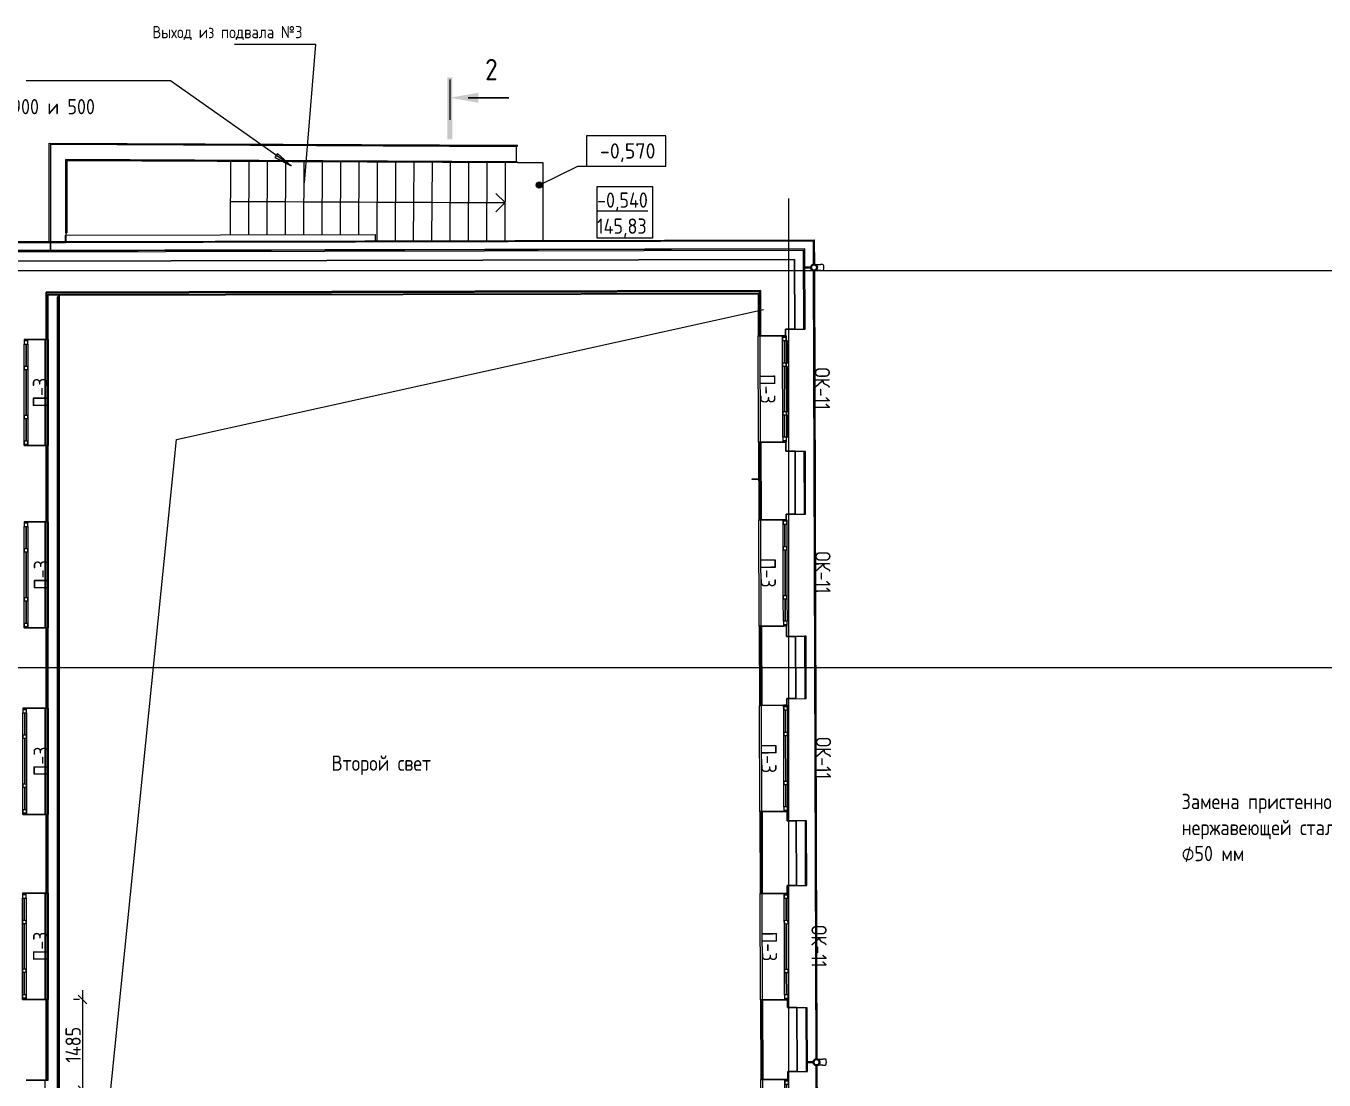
# Model space of a CAD drawing. Header units: millimetres. Extents: x 504091 to 2165846, y 135022 to 442887.
# Drawn here: x 1418201 to 1439468, y 334609 to 351869 of the extents above; entities that cross this region are included whole.
import ezdxf

# ---------------------------------------------------------------- set-up
doc = ezdxf.new("R2010")
doc.units = ezdxf.units.MM
doc.linetypes.add('ADSK_Линия сетки', pattern=[25, 20, -2.5, 0, -2.5])
doc.linetypes.add('осеваяX2', pattern=[4, 2.5, -0.5, 0.5, -0.5])
doc.layers.get('Defpoints').update_dxf_attribs({"color": 255})
for name, color, linetype, lineweight in [('_ Окна', 7, 'Continuous', 30), ('Аннотация', 7, 'Continuous', 9), ('Лестницы', 7, 'Continuous', 18), ('Марки окон', 7, 'Continuous', 20), ('Обобщенные модели', 7, 'Continuous', 18), ('Окна', 7, 'Continuous', 18), ('Оси', 165, 'осеваяX2', 13), ('отметки', 7, 'Continuous', 20), ('Перекрытие', 7, 'Continuous', 18), ('размеры', 7, 'Continuous', 9), ('Разрезы', 7, 'Continuous', 9), ('Стены внутренние', 7, 'Continuous', 18), ('Стены наружные', 7, 'Continuous', 18), ('Стены несущие', 7, 'Continuous', 30), ('Стены отделка', 7, 'Continuous', 30), ('Стены штриховка', 7, 'Continuous', 18), ('Стрелки вверх', 7, 'Continuous', 18)]:
    doc.layers.add(name, color=color, linetype=linetype, lineweight=lineweight)
doc.layers.add('Линии', color=7, linetype='Continuous', lineweight=9, true_color=0x00a600)
doc.styles.add('GOST Common_1', font='GOST_Common.ttf', dxfattribs={"width": 0.9, "height": 250})
doc.styles.add('GOST Common_2', font='GOST_Common.ttf', dxfattribs={"width": 0.9, "height": 200})
doc.styles.add('GOST Common_3', font='GOST_Common.ttf', dxfattribs={"height": 250})
doc.styles.add('GOST Common_4', font='GOST_Common.ttf', dxfattribs={"width": 0.9, "height": 200})
doc.styles.add('GOST Common_6', font='GOST_Common.ttf', dxfattribs={"width": 0.9, "height": 200})
doc.dimstyles.new('ADSK_Основной_2_5_мм_Округление_до_1_мм', dxfattribs={"dimscale": 304.8, "dimtxt": 251.428749, "dimasz": 0.463911, "dimexe": 0.492126, "dimexo": 0.492126, "dimgap": 0.098425, "dimtad": 1, "dimdec": 0, "dimdsep": 46, "dimtxsty": 'GOST Common_1', "dimblk1": 'OBLIQUE', "dimblk2": 'OBLIQUE', "dimsah": 1, "dimcen": 0.09, "dimdle": 0.492126, "dimazin": 2, "dimtfac": 1, "dimtdec": 4, "dimtix": 1, "dimtmove": 0, "dimatfit": 3, "dimfxl": 0, "dimtvp": 1, "dimtolj": 1, "dimtzin": 0, "dimlwd": 20, "dimlwe": 20, "dimarcsym": 0})

# ---------------------------------------------------------------- blocks, each defined once
blk = doc.blocks.new('Водосток - Тип 1 _карниз больше 490мм_-5200668-План 1-го этажа')
at = {"layer": 'Обобщенные модели', "lineweight": 9}
h = blk.add_hatch(dxfattribs=at)
h.set_pattern_fill('FP_15', color=256, style=0, pattern_type=2)
h.set_pattern_definition([(134.822, (43120.95, -30935.79), (-106.395, -105.736), [])])
h.paths.add_polyline_path([(174, 149), (174, 171), (164, 191), (147, 205), (125, 210), (102, 204), (86, 191), (76, 171), (76, 149), (86, 129), (103, 115), (125, 110), (147, 115), (164, 129), (172, 145)])
at = {"layer": 'Обобщенные модели'}
for p, q in [((75, 306), (75, 264)), ((175, 264), (175, 306)), ((120, 109), (120, 10)), ((130, 10), (130, 109))]:
    blk.add_line(p, q, dxfattribs=at)
at = {"layer": 'Обобщенные модели', "flags": 128}
for points in [[(75, 173), (75, 174), (75, 177), (75, 180), (75, 183), (75, 186), (75, 190), (75, 193), (75, 197), (75, 201), (75, 205), (75, 210), (75, 214), (75, 219), (75, 224), (75, 229), (75, 234), (75, 239), (75, 245), (75, 250), (75, 256), (75, 261), (75, 264)], [(175, 264), (175, 258), (175, 252), (175, 247), (175, 242), (175, 236), (175, 231), (175, 226), (175, 221), (175, 216), (175, 212), (175, 207), (175, 203), (175, 199), (175, 195), (175, 191), (175, 188), (175, 184), (175, 181), (175, 178), (175, 175), (175, 173)]]:
    blk.add_lwpolyline(points, dxfattribs=at)
at = {"layer": 'Обобщенные модели'}
for start, end in [(90, 270), (270, 90)]:
    blk.add_arc((125, 160), 52, start, end, dxfattribs=at)
at = {"layer": 'Обобщенные модели', "lineweight": 40}
for start, end in [(90, 270), (270, 90)]:
    blk.add_arc((125, 160), 50, start, end, dxfattribs=at)
at = {"layer": 'Обобщенные модели'}
for start_param, end_param in [(4.712389, 6.283185), (3.141593, 4.712389)]:
    blk.add_ellipse((125, 306), major_axis=(-50, 0), ratio=0.309017, start_param=start_param, end_param=end_param, dxfattribs=at)
blk = doc.blocks.new('Водосток - Тип 1 _карниз больше 490мм_-5200714-План 1-го этажа')
at = {"layer": 'Обобщенные модели'}
for p, q in [((75, 306), (75, 264)), ((175, 264), (175, 306)), ((120, 109), (120, 10)), ((130, 10), (130, 109))]:
    blk.add_line(p, q, dxfattribs=at)
at = {"layer": 'Обобщенные модели', "flags": 128}
for points in [[(75, 173), (75, 174), (75, 177), (75, 180), (75, 183), (75, 186), (75, 190), (75, 193), (75, 197), (75, 201), (75, 205), (75, 210), (75, 214), (75, 219), (75, 224), (75, 229), (75, 234), (75, 239), (75, 245), (75, 250), (75, 256), (75, 261), (75, 264)], [(175, 264), (175, 258), (175, 252), (175, 247), (175, 242), (175, 236), (175, 231), (175, 226), (175, 221), (175, 216), (175, 212), (175, 207), (175, 203), (175, 199), (175, 195), (175, 191), (175, 188), (175, 184), (175, 181), (175, 178), (175, 175), (175, 173)]]:
    blk.add_lwpolyline(points, dxfattribs=at)
at = {"layer": 'Обобщенные модели'}
for start, end in [(90, 270), (270, 90)]:
    blk.add_arc((125, 160), 52, start, end, dxfattribs=at)
at = {"layer": 'Обобщенные модели', "lineweight": 40}
for start, end in [(90, 270), (270, 90)]:
    blk.add_arc((125, 160), 50, start, end, dxfattribs=at)
at = {"layer": 'Обобщенные модели'}
for start_param, end_param in [(4.712389, 6.283185), (3.141593, 4.712389)]:
    blk.add_ellipse((125, 306), major_axis=(-50, 0), ratio=0.309017, start_param=start_param, end_param=end_param, dxfattribs=at)
blk = doc.blocks.new('окно трехпол с фрамугой - 1700-2240_h___нов_ ок-11-2595391-План 1-го этажа')
at = {"layer": '_ Окна', "lineweight": 18}
for p, q in [((-870, 80), (-870, 140)), ((-870, 140), (-790, 140)), ((-790, 80), (-870, 80)), ((-790, 140), (-790, 80)), ((-430, 80), (-430, 140)), ((-430, 140), (-370, 140)), ((-370, 80), (-430, 80)), ((-370, 140), (-370, 80)), ((370, 80), (370, 140)), ((370, 140), (430, 140)), ((430, 80), (370, 80)), ((430, 140), (430, 80)), ((790, 140), (790, 80)), ((870, 140), (790, 140)), ((790, 80), (870, 80)), ((870, 80), (870, 140))]:
    blk.add_line(p, q, dxfattribs=at)
at = {"layer": '_ Окна'}
for p, q in [((-850, 80), (-850, 140)), ((-790, 110), (-430, 110)), ((-370, 110), (370, 110)), ((430, 110), (790, 110)), ((850, 80), (850, 140))]:
    blk.add_line(p, q, dxfattribs=at)
at = {"layer": 'Окна'}
for p, q in [((-870, 140), (-870, 80)), ((-790, 140), (-870, 140)), ((-870, 80), (-790, 80)), ((-790, 140), (-430, 140)), ((-430, 80), (-790, 80)), ((-370, 140), (-430, 140)), ((-430, 80), (-370, 80)), ((-370, 140), (370, 140)), ((370, 80), (-370, 80)), ((430, 140), (370, 140)), ((370, 80), (430, 80)), ((430, 140), (790, 140)), ((790, 80), (430, 80)), ((870, 140), (790, 140)), ((790, 80), (870, 80)), ((870, 80), (870, 140))]:
    blk.add_line(p, q, dxfattribs=at)
blk = doc.blocks.new('окно трехпол с фрамугой - 1700-2240_h___нов_ ок-11-2348880-План 1-го этажа')
at = {"layer": '_ Окна', "lineweight": 18}
for p, q in [((-870, 45), (-870, 105)), ((-870, 105), (-790, 105)), ((-790, 45), (-870, 45)), ((-790, 105), (-790, 45)), ((-430, 45), (-430, 105)), ((-430, 105), (-370, 105)), ((-370, 45), (-430, 45)), ((-370, 105), (-370, 45)), ((370, 45), (370, 105)), ((370, 105), (430, 105)), ((430, 45), (370, 45)), ((430, 105), (430, 45)), ((790, 105), (790, 45)), ((870, 105), (790, 105)), ((790, 45), (870, 45)), ((870, 45), (870, 105))]:
    blk.add_line(p, q, dxfattribs=at)
at = {"layer": '_ Окна'}
for p, q in [((-850, 45), (-850, 105)), ((-790, 75), (-430, 75)), ((-370, 75), (370, 75)), ((430, 75), (790, 75)), ((850, 45), (850, 105))]:
    blk.add_line(p, q, dxfattribs=at)
at = {"layer": 'Окна'}
for p, q in [((-870, 105), (-870, 45)), ((-790, 105), (-870, 105)), ((-870, 45), (-790, 45)), ((-790, 105), (-430, 105)), ((-430, 45), (-790, 45)), ((-370, 105), (-430, 105)), ((-430, 45), (-370, 45)), ((-370, 105), (370, 105)), ((370, 45), (-370, 45)), ((430, 105), (370, 105)), ((370, 45), (430, 45)), ((430, 105), (790, 105)), ((790, 45), (430, 45)), ((870, 105), (790, 105)), ((790, 45), (870, 45)), ((870, 45), (870, 105))]:
    blk.add_line(p, q, dxfattribs=at)
blk = doc.blocks.new('окно трехпол с фрамугой - 1700-2240_h___нов_ ок-11-2160964-План 1-го этажа')
at = {"layer": '_ Окна', "lineweight": 18}
for p, q in [((-870, 65), (-870, 125)), ((-870, 125), (-790, 125)), ((-790, 65), (-870, 65)), ((-790, 125), (-790, 65)), ((-430, 65), (-430, 125)), ((-430, 125), (-370, 125)), ((-370, 65), (-430, 65)), ((-370, 125), (-370, 65)), ((370, 65), (370, 125)), ((370, 125), (430, 125)), ((430, 65), (370, 65)), ((430, 125), (430, 65)), ((790, 125), (790, 65)), ((870, 125), (790, 125)), ((790, 65), (870, 65)), ((870, 65), (870, 125))]:
    blk.add_line(p, q, dxfattribs=at)
at = {"layer": '_ Окна'}
for p, q in [((-850, 65), (-850, 125)), ((-790, 95), (-430, 95)), ((-370, 95), (370, 95)), ((430, 95), (790, 95)), ((850, 65), (850, 125))]:
    blk.add_line(p, q, dxfattribs=at)
at = {"layer": 'Окна'}
for p, q in [((-870, 125), (-870, 65)), ((-790, 125), (-870, 125)), ((-870, 65), (-790, 65)), ((-790, 125), (-430, 125)), ((-430, 65), (-790, 65)), ((-370, 125), (-430, 125)), ((-430, 65), (-370, 65)), ((-370, 125), (370, 125)), ((370, 65), (-370, 65)), ((430, 125), (370, 125)), ((370, 65), (430, 65)), ((430, 125), (790, 125)), ((790, 65), (430, 65)), ((870, 125), (790, 125)), ((790, 65), (870, 65)), ((870, 65), (870, 125))]:
    blk.add_line(p, q, dxfattribs=at)
blk = doc.blocks.new('окно трехпол с фрамугой - 1700-2240_h___нов_ ок-11-2160953-План 1-го этажа')
at = {"layer": '_ Окна', "lineweight": 18}
for p, q in [((-870, 75), (-870, 135)), ((-870, 135), (-790, 135)), ((-790, 75), (-870, 75)), ((-790, 135), (-790, 75)), ((-430, 75), (-430, 135)), ((-430, 135), (-370, 135)), ((-370, 75), (-430, 75)), ((-370, 135), (-370, 75)), ((370, 75), (370, 135)), ((370, 135), (430, 135)), ((430, 75), (370, 75)), ((430, 135), (430, 75)), ((790, 135), (790, 75)), ((870, 135), (790, 135)), ((790, 75), (870, 75)), ((870, 75), (870, 135))]:
    blk.add_line(p, q, dxfattribs=at)
at = {"layer": '_ Окна'}
for p, q in [((-850, 75), (-850, 135)), ((-790, 105), (-430, 105)), ((-370, 105), (370, 105)), ((430, 105), (790, 105)), ((850, 75), (850, 135))]:
    blk.add_line(p, q, dxfattribs=at)
at = {"layer": 'Окна'}
for p, q in [((-870, 135), (-870, 75)), ((-790, 135), (-870, 135)), ((-870, 75), (-790, 75)), ((-790, 135), (-430, 135)), ((-430, 75), (-790, 75)), ((-370, 135), (-430, 135)), ((-430, 75), (-370, 75)), ((-370, 135), (370, 135)), ((370, 75), (-370, 75)), ((430, 135), (370, 135)), ((370, 75), (430, 75)), ((430, 135), (790, 135)), ((790, 75), (430, 75)), ((870, 135), (790, 135)), ((790, 75), (870, 75)), ((870, 75), (870, 135))]:
    blk.add_line(p, q, dxfattribs=at)
blk = doc.blocks.new('Окна 220 - Окна 181-4410553-План 1-го этажа')
at = {"layer": 'Окна'}
for p, q in [((30534, 26321), (30533, 26681)), ((30533, 26681), (30549, 26681)), ((30549, 26681), (30550, 26321)), ((30534, 26321), (30550, 26321)), ((30537, 25521), (30535, 26261)), ((30535, 26261), (30551, 26261)), ((30551, 26261), (30553, 25521)), ((30537, 25521), (30553, 25521)), ((30538, 25101), (30537, 25461)), ((30537, 25461), (30553, 25461)), ((30553, 25461), (30554, 25101)), ((30538, 25101), (30554, 25101))]:
    blk.add_line(p, q, dxfattribs=at)
blk = doc.blocks.new('Разрез - Номер вида сзади_3_5 мм-16063-План 1-го этажа')
at = {"layer": 'Разрезы'}
for points in [[(9.8, 0.4), (9.8, -0.39), (-0.33, -0.39), (-0.33, 0.4)], [(2.18, -4.67), (3, 0), (3.82, -4.67)]]:
    blk.add_hatch(color=256, dxfattribs=at).paths.add_polyline_path(points)
at = {"layer": 'Разрезы', "lineweight": 30}
blk.add_line((3, -3), (3, -9.66), dxfattribs=at)
blk = doc.blocks.new('Высотные отметки - Рамка-12095-План 1-го этажа')
at = {"layer": 'Аннотация', "lineweight": 20}
for p, q in [((-6.5, 0), (-6.5, 5)), ((-6.5, 5), (6.5, 5)), ((6.5, 5), (6.5, 0)), ((6.5, 0), (-6.5, 0))]:
    blk.add_line(p, q, dxfattribs=at)
blk = doc.blocks.new('_Oblique')
at = {"color": 0, "linetype": 'ByBlock', "lineweight": -2}
blk.add_line((-0.5, -0.5), (0.5, 0.5), dxfattribs=at)
blk = doc.blocks.new('*D2708')
at = {"layer": 'Defpoints', "color": 0, "lineweight": 20, "transparency": 16777216}
for p in [(1419229, 335929), (1417803, 334444), (1419129, 334444)]:
    blk.add_point(p, dxfattribs=at)
at = {"layer": 'размеры', "color": 0, "transparency": 16777216}
for p, q in [((1419129, 336079), (1419129, 334294)), ((1419079, 335929), (1418979, 335929)), ((1417953, 334444), (1419279, 334444))]:
    blk.add_line(p, q, dxfattribs=at)
at = {"layer": 'размеры', "color": 0, "transparency": 16777216, "xscale": 141.4, "yscale": 141.4, "zscale": 141.4}
for p, rotation in [((1419129, 335929), 90), ((1419129, 334444), 270)]:
    blk.add_blockref('_Oblique', p, dxfattribs=dict(at, rotation=rotation))
at = {"layer": 'размеры', "color": 0, "lineweight": 20, "transparency": 16777216, "insert": (1418974, 335186), "char_height": 250, "width": 726.16, "attachment_point": 5, "rotation": 90, "style": 'GOST Common_1'}
blk.add_mtext('\\A1;1485', dxfattribs=at)

msp = doc.modelspace()

# ---------------------------------------------------------------- hatches: boundary and pattern name
at = {"layer": 'Аннотация', "lineweight": 9}
msp.add_hatch(color=256, dxfattribs=at).paths.add_polyline_path([(1422547.4535, 349576.6336), (1422325.0203, 349781.776), (1422279.5048, 349717.216)])
at = {"layer": 'отметки'}
h = msp.add_hatch(color=256, dxfattribs=at)
edge = h.paths.add_edge_path()
edge.add_arc((1426611.3031, 349264.3934), 50, 0, 360)

# ---------------------------------------------------------------- linework, layer by layer
at = {"layer": 'Аннотация', "lineweight": 9}
for p, q in [((1422548.7593, 351565.8637), (1421619.7425, 351565.8637)), ((1422949.1468, 351565.8637), (1422548.7593, 351565.8637)), ((1422765.9213, 349300.3695), (1422949.1468, 351565.8637)), ((1419873.334, 350973.0578), (1418202.8447, 350973.0578)), ((1420566.7413, 350973.0578), (1419873.334, 350973.0578)), ((1422547.4535, 349576.6336), (1420566.7413, 350973.0578)), ((1422325.0203, 349781.776), (1422279.5048, 349717.216)), ((1422279.5048, 349717.216), (1422547.4535, 349576.6336)), ((1422547.4535, 349576.6336), (1422325.0203, 349781.776))]:
    msp.add_line(p, q, dxfattribs=at)
at = {"layer": 'Аннотация', "lineweight": 9, "flags": 128}
msp.add_lwpolyline([(1427558.468, 349242.8095), (1428463.868, 349242.8095), (1428463.868, 348395.8095), (1427558.468, 348395.8095)], close=True, dxfattribs=at)
at = {"layer": 'Лестницы'}
for p, q in [((1421553.6611, 349648.265), (1421547.9827, 348446.6723)), ((1421553.6611, 349648.265), (1421547.9827, 348446.6723)), ((1421853.6578, 349646.8473), (1421847.9891, 348447.3138)), ((1421853.6578, 349646.8473), (1421847.9891, 348447.3138)), ((1422153.6544, 349645.4296), (1422147.9955, 348447.9553)), ((1422153.6544, 349645.4296), (1422147.9955, 348447.9553)), ((1422453.6511, 349644.0119), (1422448.0018, 348448.5968)), ((1422453.6511, 349644.0119), (1422448.0018, 348448.5968)), ((1422753.6477, 349642.5942), (1422748.0082, 348449.2383)), ((1422753.6477, 349642.5942), (1422748.0082, 348449.2383)), ((1423053.6444, 349641.1765), (1423048.0146, 348449.8799)), ((1423053.6444, 349641.1765), (1423048.0146, 348449.8799)), ((1423353.641, 349639.7588), (1423348.021, 348450.5214)), ((1423353.641, 349639.7588), (1423348.021, 348450.5214)), ((1423653.6377, 349638.3411), (1423648.0274, 348451.1629)), ((1423653.6377, 349638.3411), (1423648.0274, 348451.1629)), ((1423953.6343, 349636.9234), (1423947.5612, 348351.8032)), ((1423953.6343, 349636.9234), (1423947.5612, 348351.8032)), ((1424253.631, 349635.5057), (1424247.5676, 348352.4447)), ((1424253.631, 349635.5057), (1424247.5676, 348352.4447)), ((1424553.6276, 349634.088), (1424547.5739, 348353.0862)), ((1424553.6276, 349634.088), (1424547.5739, 348353.0862)), ((1424853.6243, 349632.6703), (1424847.5803, 348353.7277)), ((1424853.6243, 349632.6703), (1424847.5803, 348353.7277)), ((1425153.6209, 349631.2526), (1425147.5867, 348354.3693)), ((1425153.6209, 349631.2526), (1425147.5867, 348354.3693)), ((1425453.6176, 349629.8348), (1425447.5931, 348355.0108)), ((1425453.6176, 349629.8348), (1425447.5931, 348355.0108)), ((1425753.6142, 349628.4171), (1425747.5995, 348355.6523)), ((1425753.6142, 349628.4171), (1425747.5995, 348355.6523))]:
    msp.add_line(p, q, dxfattribs=at)
at = {"layer": 'Линии', "color": 8, "true_color": 0x6e6e6e}
for p, q in [((1420669.8804, 345099.2307), (1430284.7704, 347228.5088)), ((1418661.0911, 325241.2872), (1420669.8804, 345099.2307))]:
    msp.add_line(p, q, dxfattribs=at)
at = {"layer": 'Оси', "linetype": 'ADSK_Линия сетки'}
for p, q in [((1430699.8592, 300469.847), (1430699.8592, 349044.3426)), ((1390035.5654, 347866.3441), (1456265.2939, 347866.3441)), ((1390035.5654, 341366.3441), (1456265.2939, 341366.3441))]:
    msp.add_line(p, q, dxfattribs=at)
at = {"layer": 'отметки', "lineweight": 20}
for p, q in [((1426611.3031, 349264.3934), (1427242.6645, 349570.8853)), ((1427242.6645, 349570.8853), (1428033.21, 349570.8853))]:
    msp.add_line(p, q, dxfattribs=at)
at = {"layer": 'отметки'}
msp.add_circle((1426611.3031, 349264.3934), 50, dxfattribs=at)
at = {"layer": 'Перекрытие'}
for p, q in [((1426053.6109, 349626.9994), (1426047.6058, 348356.2938)), ((1426673.6109, 349626.9994), (1426253.4654, 349626.9994)), ((1426673.6109, 348357.6325), (1426673.6109, 349626.9994)), ((1418512.6907, 346737.1591), (1418512.6907, 344997.1591)), ((1418512.6907, 343751.8091), (1418512.6907, 342011.8091)), ((1418512.6907, 340698.8491), (1418512.6907, 338958.8491)), ((1418512.6907, 337668.8691), (1418512.6907, 335928.8691)), ((1418512.6907, 334608.8691), (1418512.6907, 332868.8691))]:
    msp.add_line(p, q, dxfattribs=at)
at = {"layer": 'Разрезы', "lineweight": 20}
msp.add_line((1425147.0478, 350993.597), (1425147.0478, 350329.3003), dxfattribs=at)
at = {"layer": 'Стены внутренние'}
for p, q in [((1418601.8165, 349932.1233), (1418601.8165, 349932.2176)), ((1418601.8165, 349932.2176), (1426232.3848, 349896.1576)), ((1426232.3848, 349896.1576), (1426231.2034, 349646.1604)), ((1426231.2034, 349646.1604), (1418851.8165, 349681.0334)), ((1418851.5599, 348440.9063), (1423929.9111, 348451.7657)), ((1418851.7738, 348340.9066), (1418851.5599, 348440.9063)), ((1418851.8165, 348480.1494), (1418851.8165, 348340.9066)), ((1423930.125, 348351.7659), (1423929.9111, 348451.7657)), ((1430229.4299, 347409.6134), (1430229.0148, 347535.4427)), ((1418719.7634, 328864.6621), (1418719.7634, 347432.6621)), ((1418731.7634, 347432.6621), (1418719.7634, 347432.6621)), ((1418731.7634, 347432.6621), (1418731.7634, 328847.6621)), ((1418732.6907, 328847.6621), (1418732.6907, 347458.5188)), ((1418744.6907, 347458.5188), (1418732.6907, 347458.5188)), ((1418744.6907, 347458.5188), (1418744.6907, 328847.6621)), ((1418532.6907, 344997.1591), (1418532.6907, 346737.1591)), ((1418552.6907, 346737.1591), (1418552.6907, 344997.1591)), ((1430237.2339, 345043.905), (1430231.4642, 346792.9365)), ((1418512.6907, 344997.1591), (1418512.6907, 344996.1624)), ((1430237.204, 345052.9448), (1430217.2041, 345052.8828)), ((1430237.204, 345052.9448), (1430237.2339, 345043.9055)), ((1430099.4814, 344453.6621), (1430205.7491, 344453.6621)), ((1430099.4814, 344441.6621), (1430099.4814, 344453.6621)), ((1430205.7491, 344441.6621), (1430099.4814, 344441.6621)), ((1430205.7491, 344441.6621), (1430205.7491, 344453.6621)), ((1418532.6907, 342011.8091), (1418532.6907, 343751.8091)), ((1418552.6907, 343751.8091), (1418552.6907, 342011.8091)), ((1430247.136, 342042.1728), (1430241.3961, 343782.1624)), ((1418512.6907, 342011.8091), (1418512.6907, 342010.8126)), ((1418532.6907, 338958.8491), (1418532.6907, 340698.8491)), ((1418552.6907, 340698.8491), (1418552.6907, 338958.8491)), ((1430257.1907, 338994.1968), (1430251.421, 340743.2271)), ((1430257.1609, 339003.2365), (1430237.161, 339003.1745)), ((1430257.1609, 339003.2365), (1430257.1907, 338994.1972)), ((1418532.6907, 335928.8691), (1418532.6907, 337668.8691)), ((1418552.6907, 337668.8691), (1418552.6907, 335928.8691)), ((1430241.5835, 337662.5269), (1430261.5834, 337662.5889)), ((1430267.3234, 335922.5533), (1430261.5472, 337673.5491)), ((1430261.5472, 337673.5491), (1430261.5834, 337662.5889)), ((1418512.6907, 335928.8691), (1418512.6907, 335928.3398)), ((1430277.5683, 332816.9239), (1430271.6305, 334616.9141))]:
    msp.add_line(p, q, dxfattribs=at)
at = {"layer": 'Стены наружные'}
for p, q in [((1418581.8165, 349932.2176), (1418581.9108, 349952.2174)), ((1418581.8165, 348338.5609), (1418581.8165, 349932.2176)), ((1418581.9108, 349952.2174), (1426252.4788, 349916.0629)), ((1426252.3846, 349896.0631), (1418601.8165, 349932.1233)), ((1418601.8165, 349932.1233), (1418601.8165, 348338.5609)), ((1426252.3846, 349896.0631), (1426252.4788, 349916.0629)), ((1418851.8165, 348480.1494), (1418851.8165, 349681.0334)), ((1418851.8165, 349681.0334), (1418871.8165, 349681.0334)), ((1418871.8165, 349680.9389), (1426253.672, 349646.0542)), ((1426253.5775, 349626.0545), (1418871.8165, 349660.9386)), ((1418871.8165, 349660.9386), (1418871.8165, 348480.1494)), ((1426253.672, 349646.0542), (1426253.5775, 349626.0545)), ((1418851.7738, 348340.9066), (1431116.276, 348367.1325)), ((1418851.8165, 348480.1494), (1418871.8165, 348480.1494)), ((1431116.276, 348367.1325), (1431117.6053, 347964.1924)), ((1417782.6907, 348338.5609), (1418851.7738, 348338.5609)), ((1418851.7738, 348318.5609), (1417802.6907, 348318.5609)), ((1431096.342, 348347.0898), (1418601.4963, 348320.3713)), ((1418601.4963, 348320.3713), (1418601.7722, 348191.3716)), ((1418601.8165, 348191.3717), (1418601.8165, 348318.5609)), ((1418851.7738, 348340.9066), (1418851.8165, 348320.9066)), ((1418851.7738, 348318.5609), (1418851.7738, 348338.5609)), ((1431096.342, 348347.0898), (1431097.6106, 347962.533)), ((1431097.9346, 347864.3265), (1431140.5318, 334951.3985)), ((1431117.9397, 347862.8004), (1431160.5303, 334951.8927)), ((1418564.6907, 346737.1591), (1418564.6907, 344997.1591)), ((1430205.2042, 345052.8456), (1430199.4643, 346792.8362)), ((1418564.6907, 343751.8091), (1418564.6907, 342011.8091)), ((1430215.1362, 342042.0716), (1430209.3963, 343782.0621)), ((1418564.6907, 340698.8491), (1418564.6907, 338958.8491)), ((1430225.161, 339003.1373), (1430219.4211, 340743.1279)), ((1418564.6907, 337668.8691), (1418564.6907, 335928.8691)), ((1430235.3234, 335922.4991), (1430229.5835, 337662.4897)), ((1431140.8635, 334850.8592), (1431171.2395, 325642.6621)), ((1431160.8648, 334850.5008), (1431191.2396, 325642.6621)), ((1430245.3703, 332876.9063), (1430239.6304, 334616.8969))]:
    msp.add_line(p, q, dxfattribs=at)
at = {"layer": 'Стены несущие'}
for p, q in [((1418022.6907, 348019.133), (1430792.2373, 348046.4388)), ((1430795.7767, 346904.6853), (1430792.2373, 348046.4388)), ((1418532.6907, 347510.2223), (1430233.8193, 347535.2436)), ((1418532.6907, 347510.2223), (1418532.6907, 346737.1591)), ((1430233.8193, 347535.2436), (1430236.1204, 346792.9498)), ((1430645.7774, 346904.2203), (1430795.7767, 346904.6853)), ((1430646.1184, 346794.2208), (1430645.7774, 346904.2203)), ((1418232.6907, 346737.1591), (1418532.6907, 346737.1591)), ((1430236.1204, 346792.9498), (1430596.1186, 346794.0658)), ((1418532.6907, 344997.1591), (1418232.6907, 344997.1591)), ((1418532.6907, 344997.1591), (1418532.6907, 343751.8091)), ((1430601.5126, 345054.0742), (1430241.5143, 345052.9582)), ((1430241.5143, 345052.9582), (1430245.4537, 343782.1739)), ((1430651.9773, 344904.2299), (1430651.5123, 345054.2292)), ((1430801.9766, 344904.6949), (1430651.9773, 344904.2299)), ((1430805.172, 343873.9095), (1430801.9766, 344904.6949)), ((1418232.6907, 343751.8091), (1418532.6907, 343751.8091)), ((1430245.4537, 343782.1739), (1430605.452, 343783.2899)), ((1430655.1727, 343873.4445), (1430805.172, 343873.9095)), ((1430655.4517, 343783.4449), (1430655.1727, 343873.4445)), ((1418532.6907, 342011.8091), (1418232.6907, 342011.8091)), ((1418532.6907, 342011.8091), (1418532.6907, 340698.8491)), ((1430610.8459, 342043.2983), (1430250.8476, 342042.1823)), ((1430250.8476, 342042.1823), (1430254.8743, 340743.2378)), ((1430661.3727, 341873.4541), (1430660.8457, 342043.4533)), ((1430811.3719, 341873.9191), (1430661.3727, 341873.4541)), ((1430814.5306, 340854.9733), (1430811.3719, 341873.9191)), ((1418212.6907, 340698.8491), (1418532.6907, 340698.8491)), ((1430254.8743, 340743.2378), (1430614.8726, 340744.3538)), ((1430664.5314, 340854.5083), (1430814.5306, 340854.9733)), ((1430664.8724, 340744.5088), (1430664.5314, 340854.5083)), ((1430620.2665, 339004.3622), (1430260.2683, 339003.2462)), ((1430260.2683, 339003.2462), (1430264.4242, 337662.5977)), ((1430670.7313, 338854.5179), (1430670.2663, 339004.5172)), ((1418532.6907, 338958.8491), (1418212.6907, 338958.8491)), ((1418532.6907, 338958.8491), (1418532.6907, 337668.8691)), ((1430820.7306, 338854.9829), (1430670.7313, 338854.5179)), ((1430824.0186, 337794.333), (1430820.7306, 338854.9829)), ((1430674.0193, 337793.868), (1430824.0186, 337794.333)), ((1430674.4223, 337663.8687), (1430674.0193, 337793.868)), ((1418202.6907, 337668.8691), (1418532.6907, 337668.8691)), ((1430264.4242, 337662.5977), (1430624.4225, 337663.7137)), ((1418532.6907, 335928.8691), (1418202.6907, 335928.8691)), ((1418532.6907, 335928.8691), (1418532.6907, 334608.8691)), ((1430629.8164, 335923.722), (1430269.8182, 335922.606)), ((1430269.8182, 335922.606), (1430273.8655, 334617.003)), ((1430680.2192, 335793.8777), (1430679.8162, 335923.877)), ((1430830.2185, 335794.3427), (1430680.2192, 335793.8777)), ((1430833.4598, 334748.7383), (1430830.2185, 335794.3427)), ((1430683.4606, 334748.2734), (1430833.4598, 334748.7383)), ((1430683.8635, 334618.274), (1430683.4606, 334748.2734)), ((1418202.6907, 334608.8691), (1418532.6907, 334608.8691)), ((1430273.8655, 334617.003), (1430633.8638, 334618.119))]:
    msp.add_line(p, q, dxfattribs=at)
at = {"layer": 'Стены отделка', "lineweight": 9}
for p, q in [((1430961.71, 348216.8016), (1417852.6907, 348188.7698)), ((1430961.7073, 348217.8016), (1417852.7726, 348189.77)), ((1417852.7748, 348188.77), (1430961.7095, 348216.8016)), ((1430945.7817, 346903.3049), (1430941.772, 348196.7589)), ((1430961.7095, 348216.8016), (1430961.7073, 348217.8016)), ((1430965.7816, 346903.3669), (1430961.71, 348216.8016)), ((1430219.159, 347515.2119), (1418532.6907, 347490.2221)), ((1430219.2018, 347495.212), (1430219.159, 347515.2119)), ((1418552.6907, 346737.1591), (1418552.6907, 347470.2648)), ((1418564.6907, 347458.2904), (1430197.1871, 347483.1649)), ((1418564.6907, 346737.1591), (1418564.6907, 347458.2904)), ((1430197.1871, 347483.1649), (1430199.4643, 346792.8362)), ((1430209.1474, 347495.1905), (1430219.2018, 347495.212)), ((1430209.43, 347409.5475), (1430209.1474, 347495.1905)), ((1430229.4299, 347409.6134), (1430209.43, 347409.5475)), ((1430231.4642, 346792.9365), (1430229.4299, 347409.6134)), ((1430795.7767, 346904.6853), (1430795.7824, 346902.8399)), ((1430795.7824, 346902.8399), (1430945.7817, 346903.3049)), ((1430945.7817, 346903.3049), (1430965.7816, 346903.3669)), ((1418532.6907, 346737.1591), (1418564.6907, 346737.1591)), ((1430199.4643, 346792.8362), (1430211.4643, 346792.8734)), ((1430211.4643, 346792.8723), (1430231.4642, 346792.9365)), ((1418532.6907, 344997.1591), (1418532.6907, 344997.1591)), ((1418564.6907, 344997.1591), (1418532.6907, 344997.1591)), ((1418552.6907, 343751.8091), (1418552.6907, 344997.1591)), ((1418564.6907, 343751.8091), (1418564.6907, 344997.1591)), ((1430217.2041, 345052.8828), (1430205.2042, 345052.8456)), ((1430205.2042, 345052.8456), (1430209.3963, 343782.0621)), ((1430217.234, 345043.8408), (1430217.2041, 345052.8828)), ((1430237.2339, 345043.905), (1430217.234, 345043.8408)), ((1430241.3961, 343782.1624), (1430237.2339, 345043.905)), ((1430951.9816, 344903.3145), (1430801.9823, 344902.8495)), ((1430971.9815, 344903.3765), (1430951.9816, 344903.3145)), ((1430955.177, 343872.5291), (1430951.9816, 344903.3145)), ((1430975.1717, 343874.265), (1430971.9815, 344903.3765)), ((1418532.6907, 343751.8091), (1418564.6907, 343751.8091)), ((1430209.3963, 343782.0621), (1430221.3962, 343782.0993)), ((1430221.3962, 343782.0982), (1430241.3961, 343782.1624)), ((1430805.172, 343873.9095), (1430805.1777, 343872.0641)), ((1430805.1777, 343872.0641), (1430955.177, 343872.5291)), ((1430955.1718, 343874.203), (1430975.1717, 343874.265)), ((1418532.6907, 342011.8091), (1418532.6907, 342011.8091)), ((1418564.6907, 342011.8091), (1418532.6907, 342011.8091)), ((1418552.6907, 340698.8491), (1418552.6907, 342011.8091)), ((1418564.6907, 340698.8491), (1418564.6907, 342011.8091)), ((1430227.1361, 342042.1088), (1430215.1362, 342042.0716)), ((1430215.1362, 342042.0716), (1430219.4211, 340743.1279)), ((1430247.136, 342042.1728), (1430227.1361, 342042.1068)), ((1430227.2319, 342013.0695), (1430227.1361, 342042.1088)), ((1430251.421, 340743.2271), (1430247.136, 342042.1728)), ((1430961.3769, 341872.5387), (1430811.3777, 341872.0737)), ((1430981.3716, 341874.2746), (1430961.3717, 341874.2126)), ((1430964.5356, 340853.5929), (1430961.3717, 341874.2126)), ((1430984.5355, 340853.6549), (1430981.3716, 341874.2746)), ((1418532.6907, 340698.8491), (1418564.6907, 340698.8491)), ((1430219.4211, 340743.1279), (1430251.421, 340743.2271)), ((1430814.5306, 340854.9733), (1430814.5364, 340853.1279)), ((1430814.5364, 340853.1279), (1430964.5356, 340853.5929)), ((1430964.5356, 340853.5929), (1430984.5355, 340853.6549)), ((1430237.161, 339003.1745), (1430225.161, 339003.1373)), ((1430225.161, 339003.1373), (1430229.5835, 337662.4897)), ((1430237.1908, 338994.1327), (1430237.161, 339003.1745)), ((1430257.1907, 338994.1968), (1430237.1908, 338994.1327)), ((1430261.5472, 337673.5491), (1430257.1907, 338994.1968)), ((1418532.6907, 338958.8491), (1418532.6907, 338958.8491)), ((1418564.6907, 338958.8491), (1418532.6907, 338958.8491)), ((1418552.6907, 337668.8691), (1418552.6907, 338958.8491)), ((1418564.6907, 337668.8691), (1418564.6907, 338958.8491)), ((1430970.7356, 338853.6025), (1430820.7363, 338853.1375)), ((1430990.7355, 338853.6645), (1430970.7356, 338853.6025)), ((1430974.0236, 337792.9526), (1430970.7356, 338853.6025)), ((1430994.0235, 337793.0146), (1430990.7355, 338853.6645)), ((1430824.0186, 337794.333), (1430824.0243, 337792.4876)), ((1430824.0243, 337792.4876), (1430974.0236, 337792.9526)), ((1430974.0236, 337792.9526), (1430994.0235, 337793.0146)), ((1418532.6907, 337668.8691), (1418564.6907, 337668.8691)), ((1430229.5835, 337662.4897), (1430241.5835, 337662.5269)), ((1430241.5473, 337673.4849), (1430261.5472, 337673.5491)), ((1430241.5835, 337662.5269), (1430241.5473, 337673.4849)), ((1418532.6907, 335928.8691), (1418532.6907, 335928.8691)), ((1418564.6907, 335928.8691), (1418532.6907, 335928.8691)), ((1418552.6907, 334608.8691), (1418552.6907, 335928.8691)), ((1418564.6907, 334608.8691), (1418564.6907, 335928.8691)), ((1430247.3234, 335922.5363), (1430235.3234, 335922.4991)), ((1430235.3234, 335922.4991), (1430239.6304, 334616.8969)), ((1430267.3234, 335922.5533), (1430247.3235, 335922.4892)), ((1430271.6305, 334616.9141), (1430267.3234, 335922.5533)), ((1430980.2235, 335792.9623), (1430830.2242, 335792.4973)), ((1431000.2234, 335793.0242), (1430980.2235, 335792.9623)), ((1430980.2235, 335792.9623), (1430983.468, 334746.3229)), ((1431003.4679, 334746.3849), (1431000.2234, 335793.0242)), ((1430833.4598, 334748.7383), (1430833.4656, 334746.893)), ((1430833.4656, 334746.893), (1430983.4648, 334747.3579)), ((1430983.468, 334746.3229), (1431003.4679, 334746.3849)), ((1418532.6907, 334608.8691), (1418564.6907, 334608.8691)), ((1430239.6304, 334616.8969), (1430251.6303, 334616.9341)), ((1430251.6306, 334616.8481), (1430251.5942, 334627.8946)), ((1430251.6306, 334616.8481), (1430271.6305, 334616.9141))]:
    msp.add_line(p, q, dxfattribs=at)
at = {"layer": 'Стены штриховка'}
for p, q in [((1417872.6907, 348168.8125), (1430941.772, 348196.7589)), ((1418552.6907, 347470.2648), (1430209.1474, 347495.1905)), ((1418562.6907, 347460.2862), (1430199.1805, 347485.1691)), ((1418562.6907, 346737.1591), (1418562.6907, 347460.2862)), ((1430199.1805, 347485.1691), (1430201.4643, 346792.8424)), ((1430211.4643, 346792.8723), (1430209.43, 347409.5475)), ((1418562.6907, 343751.8091), (1418562.6907, 344997.1591)), ((1430207.2042, 345052.8518), (1430211.3963, 343782.0683)), ((1430221.3962, 343782.0982), (1430217.234, 345043.8408)), ((1418562.6907, 340698.8491), (1418562.6907, 342011.8091)), ((1430217.1362, 342042.0778), (1430221.4211, 340743.1341)), ((1430227.2319, 342013.0695), (1430231.4211, 340743.1651)), ((1430227.161, 339003.1435), (1430231.5835, 337662.4959)), ((1430237.1908, 338994.1327), (1430241.5473, 337673.4849)), ((1418562.6907, 337668.8691), (1418562.6907, 338958.8491)), ((1418562.6907, 334608.8691), (1418562.6907, 335928.8691)), ((1430237.3234, 335922.5053), (1430241.6304, 334616.9031)), ((1430251.5942, 334627.8946), (1430247.3234, 335922.5363))]:
    msp.add_line(p, q, dxfattribs=at)
at = {"layer": 'Стрелки вверх'}
for p, q in [((1421550.5819, 348996.6843), (1421850.5786, 348995.2666)), ((1421850.5786, 348995.2666), (1422150.5752, 348993.8489)), ((1422150.5752, 348993.8489), (1422450.5719, 348992.4312)), ((1422450.5719, 348992.4312), (1422750.5685, 348991.0135)), ((1422750.5685, 348991.0135), (1423050.5652, 348989.5958)), ((1423050.5652, 348989.5958), (1423350.5618, 348988.1781)), ((1423350.5618, 348988.1781), (1423650.5585, 348986.7604)), ((1426050.5317, 348975.4188), (1425901.2422, 349126.126)), ((1423650.5585, 348986.7604), (1423950.5551, 348985.3427)), ((1423950.5551, 348985.3427), (1424250.5518, 348983.925)), ((1424250.5518, 348983.925), (1424550.5484, 348982.5073)), ((1424550.5484, 348982.5073), (1424850.5451, 348981.0896)), ((1424850.5451, 348981.0896), (1425150.5417, 348979.6719)), ((1425150.5417, 348979.6719), (1425450.5384, 348978.2542)), ((1425450.5384, 348978.2542), (1425750.535, 348976.8365)), ((1425750.535, 348976.8365), (1426050.5317, 348975.4188)), ((1426050.5317, 348975.4188), (1425899.8245, 348826.1293))]:
    msp.add_line(p, q, dxfattribs=at)

# ---------------------------------------------------------------- block references
at = {"layer": 'Обобщенные модели', "rotation": 270.1776150639599}
for name, p in [('Водосток - Тип 1 _карниз больше 490мм_-5200668-План 1-го этажа', (1430952.2642, 348037.984)), ('Водосток - Тип 1 _карниз больше 490мм_-5200714-План 1-го этажа', (1430992.6021, 335025.6763))]:
    msp.add_blockref(name, p, dxfattribs=at)
at = {"layer": 'Окна'}
for name, p, rotation in [('окно трехпол с фрамугой - 1700-2240_h___нов_ ок-11-2348880-План 1-го этажа', (1418277.6907, 345867.1591), 89.99999999999991), ('окно трехпол с фрамугой - 1700-2240_h___нов_ ок-11-2595391-План 1-го этажа', (1430518.816, 345923.822), 270.1776150639597), ('окно трехпол с фрамугой - 1700-2240_h___нов_ ок-11-2348880-План 1-го этажа', (1418277.6907, 342881.8091), 89.99999999999991), ('окно трехпол с фрамугой - 1700-2240_h___нов_ ок-11-2595391-План 1-го этажа', (1430528.1493, 342913.0461), 270.1776150639597), ('окно трехпол с фрамугой - 1700-2240_h___нов_ ок-11-2160964-План 1-го этажа', (1418277.6907, 339828.8491), 89.99999999999991), ('окно трехпол с фрамугой - 1700-2240_h___нов_ ок-11-2595391-План 1-го этажа', (1430537.57, 339874.11), 270.1776150639597), ('окно трехпол с фрамугой - 1700-2240_h___нов_ ок-11-2160953-План 1-го этажа', (1418277.6907, 336798.8691), 89.99999999999991), ('окно трехпол с фрамугой - 1700-2240_h___нов_ ок-11-2595391-План 1-го этажа', (1430547.1199, 336793.4699), 270.1776150639597), ('окно трехпол с фрамугой - 1700-2240_h___нов_ ок-11-2595391-План 1-го этажа', (1430556.5611, 333747.8752), 270.1776150639597)]:
    msp.add_blockref(name, p, dxfattribs=dict(at, rotation=rotation))
msp.add_blockref('Окна 220 - Окна 181-4410553-План 1-го этажа', (1400140.8816, 320033.5683), dxfattribs=at)
at = {"layer": 'отметки', "lineweight": 20, "extrusion": (0, 0, -1), "xscale": 99.99999999999993, "yscale": 99.99999999999993, "zscale": 99.99999999999993}
msp.add_blockref('Высотные отметки - Рамка-12095-План 1-го этажа', (-1428033.21, 349570.8853), dxfattribs=at)
at = {"layer": 'Разрезы', "lineweight": 50, "extrusion": (0, 0, -1), "xscale": 99.99999999999993, "yscale": 99.99999999999993, "zscale": 99.99999999999993, "rotation": 270.0000000000003}
msp.add_blockref('Разрез - Номер вида сзади_3_5 мм-16063-План 1-го этажа', (-1425147.0478, 350993.597), dxfattribs=at)

# ---------------------------------------------------------------- texts
at = {"layer": 'Аннотация', "color": 6, "lineweight": 9, "insert": (1420272.3816, 351868.0146), "char_height": 200, "width": 2764.437048, "attachment_point": 1, "line_spacing_factor": 1.022766, "style": 'GOST Common_6'}
msp.add_mtext('\\pt360,720,1080,1440,1800,2160,2520,2880,3240,3600,3960,4320,4680,5040,5400,5760,6120,6480,6840,7200,7560,7920,8280,8640,9000,9360,9720,10080,10440,10800,11160,11520;Выход из подвала №3', dxfattribs=at)
at = {"layer": 'Аннотация', "lineweight": 9, "char_height": 250, "attachment_point": 1, "line_spacing_factor": 1.022766, "style": 'GOST Common_2'}
for s, insert, width in [('\\pt360,720,1080,1440,1800,2160,2520,2880,3240,3600,3960,4320,4680,5040,5400,5760,6120,6480,6840,7200,7560,7920,8280,8640,9000,9360,9720,10080,10440,10800,11160,11520;Замена пристенного поручня из нержавеющей стали на высоте 900 и 500 мм, ⌀50 мм', (1413642.7509, 351098.2509), 6233.4), ('\\pt360,720,1080,1440,1800,2160,2520,2880,3240,3600,3960,4320,4680,5040,5400,5760,6120,6480,6840,7200,7560,7920,8280,8640,9000,9360,9720,10080,10440,10800,11160,11520;{\\L-0,540\\P}145,83', (1427558.468, 349142.4297), 914.454), ('\\pt360,720,1080,1440,1800,2160,2520,2880,3240,3600,3960,4320,4680,5040,5400,5760,6120,6480,6840,7200,7560,7920,8280,8640,9000,9360,9720,10080,10440,10800,11160,11520;Второй свет', (1423208.3856, 339922.6776), 2709), ('\\pt360,720,1080,1440,1800,2160,2520,2880,3240,3600,3960,4320,4680,5040,5400,5760,6120,6480,6840,7200,7560,7920,8280,8640,9000,9360,9720,10080,10440,10800,11160,11520;Второй свет', (1423208.3856, 339922.6776), 2709), ('\\pt360,720,1080,1440,1800,2160,2520,2880,3240,3600,3960,4320,4680,5040,5400,5760,6120,6480,6840,7200,7560,7920,8280,8640,9000,9360,9720,10080,10440,10800,11160,11520;Замена пристенного поручня из нержавеющей стали на высоте 900 мм, ⌀50 мм', (1437134.9349, 339294.8801), 5494.5)]:
    msp.add_mtext(s, dxfattribs=dict(at, insert=insert, width=width))
at = {"layer": 'Марки окон', "lineweight": 9, "char_height": 250, "attachment_point": 5, "line_spacing_factor": 1.022766, "style": 'GOST Common_2'}
for s, insert, width, rotation in [('\\pt450,900,1350,1800,2250,2700,3150,3600,4050,4500,4950,5400,5850,6300,6750,7200,7650,8100,8550,9000,9450,9900,10350,10800,11250,11700,12150,12600,13050,13500,13950,14400;ОК-11', (1431248.1192, 345929.8377), 750.6, 270.17761506), ('\\pt450,900,1350,1800,2250,2700,3150,3600,4050,4500,4950,5400,5850,6300,6750,7200,7650,8100,8550,9000,9450,9900,10350,10800,11250,11700,12150,12600,13050,13500,13950,14400;П-3', (1418437.9405, 345864.0017), 505.8, 90), ('\\pt450,900,1350,1800,2250,2700,3150,3600,4050,4500,4950,5400,5850,6300,6750,7200,7650,8100,8550,9000,9450,9900,10350,10800,11250,11700,12150,12600,13050,13500,13950,14400;П-3', (1430353.026, 345926.6129), 505.8, 270.17761506), ('\\pt450,900,1350,1800,2250,2700,3150,3600,4050,4500,4950,5400,5850,6300,6750,7200,7650,8100,8550,9000,9450,9900,10350,10800,11250,11700,12150,12600,13050,13500,13950,14400;ОК-11', (1431257.4526, 342919.0618), 750.6, 270.17761506), ('\\pt450,900,1350,1800,2250,2700,3150,3600,4050,4500,4950,5400,5850,6300,6750,7200,7650,8100,8550,9000,9450,9900,10350,10800,11250,11700,12150,12600,13050,13500,13950,14400;П-3', (1418455.7705, 342878.6517), 505.8, 90), ('\\pt450,900,1350,1800,2250,2700,3150,3600,4050,4500,4950,5400,5850,6300,6750,7200,7650,8100,8550,9000,9450,9900,10350,10800,11250,11700,12150,12600,13050,13500,13950,14400;П-3', (1430362.3594, 342915.837), 505.8, 270.17761506), ('\\pt450,900,1350,1800,2250,2700,3150,3600,4050,4500,4950,5400,5850,6300,6750,7200,7650,8100,8550,9000,9450,9900,10350,10800,11250,11700,12150,12600,13050,13500,13950,14400;П-3', (1430371.78, 339876.9009), 505.8, 270.17761506), ('\\pt450,900,1350,1800,2250,2700,3150,3600,4050,4500,4950,5400,5850,6300,6750,7200,7650,8100,8550,9000,9450,9900,10350,10800,11250,11700,12150,12600,13050,13500,13950,14400;ОК-11', (1431266.8732, 339880.1257), 750.6, 270.17761506), ('\\pt450,900,1350,1800,2250,2700,3150,3600,4050,4500,4950,5400,5850,6300,6750,7200,7650,8100,8550,9000,9450,9900,10350,10800,11250,11700,12150,12600,13050,13500,13950,14400;П-3', (1418450.7335, 339825.6917), 505.8, 90), ('\\pt450,900,1350,1800,2250,2700,3150,3600,4050,4500,4950,5400,5850,6300,6750,7200,7650,8100,8550,9000,9450,9900,10350,10800,11250,11700,12150,12600,13050,13500,13950,14400;ОК-11', (1431194.4117, 336799.2313), 750.6, 270.17761506), ('\\pt450,900,1350,1800,2250,2700,3150,3600,4050,4500,4950,5400,5850,6300,6750,7200,7650,8100,8550,9000,9450,9900,10350,10800,11250,11700,12150,12600,13050,13500,13950,14400;П-3', (1418442.8735, 336795.7117), 505.8, 90), ('\\pt450,900,1350,1800,2250,2700,3150,3600,4050,4500,4950,5400,5850,6300,6750,7200,7650,8100,8550,9000,9450,9900,10350,10800,11250,11700,12150,12600,13050,13500,13950,14400;П-3', (1430381.3299, 336796.2608), 505.8, 270.17761506)]:
    msp.add_mtext(s, dxfattribs=dict(at, insert=insert, width=width, rotation=rotation))
at = {"layer": 'отметки', "lineweight": 20, "insert": (1427604.5339, 349947.5924), "char_height": 250, "width": 1028.822569, "attachment_point": 1, "line_spacing_factor": 1.022761, "style": 'GOST Common_3'}
msp.add_mtext('-0,570', dxfattribs=at)
at = {"layer": 'Разрезы', "insert": (1425826.8482, 351154.7018), "char_height": 350, "width": 206.4, "attachment_point": 5, "line_spacing_factor": 1.022766, "style": 'GOST Common_4'}
msp.add_mtext('\\pt1016.001,2031.9985,3047.9995,4064.0005,5080.0015,6095.999,7112,8128.001,9143.9985,10159.9995,11176.0005,12192.0015,13207.999,14224,15240.001,16255.9985,17271.9995,18288.0005,19304.0015,20319.999,21336,22352.001,23367.9985,24383.9995,25400.0005,26416.0015,27431.999,28448,29464.001,30479.9985,31495.9995,32512.0005;2', dxfattribs=at)

# ---------------------------------------------------------------- dimensions: what is measured, and where the dimension line sits
at = {"layer": 'размеры', "lineweight": 20}
dim = msp.add_linear_dim(base=(1419129.1176, 334443.8691), p1=(1419229.1025, 335928.8691), p2=(1417802.6907, 334443.8691), angle=90, dimstyle='ADSK_Основной_2_5_мм_Округление_до_1_мм', override={"dimpost": '<>', "dimfxl": 2059.095778, "dimlwd": 65535, "dimlwe": 65535}, dxfattribs=at)
dim.commit()
dim.dimension.update_dxf_attribs({"geometry": '*D2708', "text_midpoint": (1418974.1176, 335186.3691)})

doc.saveas('drawing.dxf')
